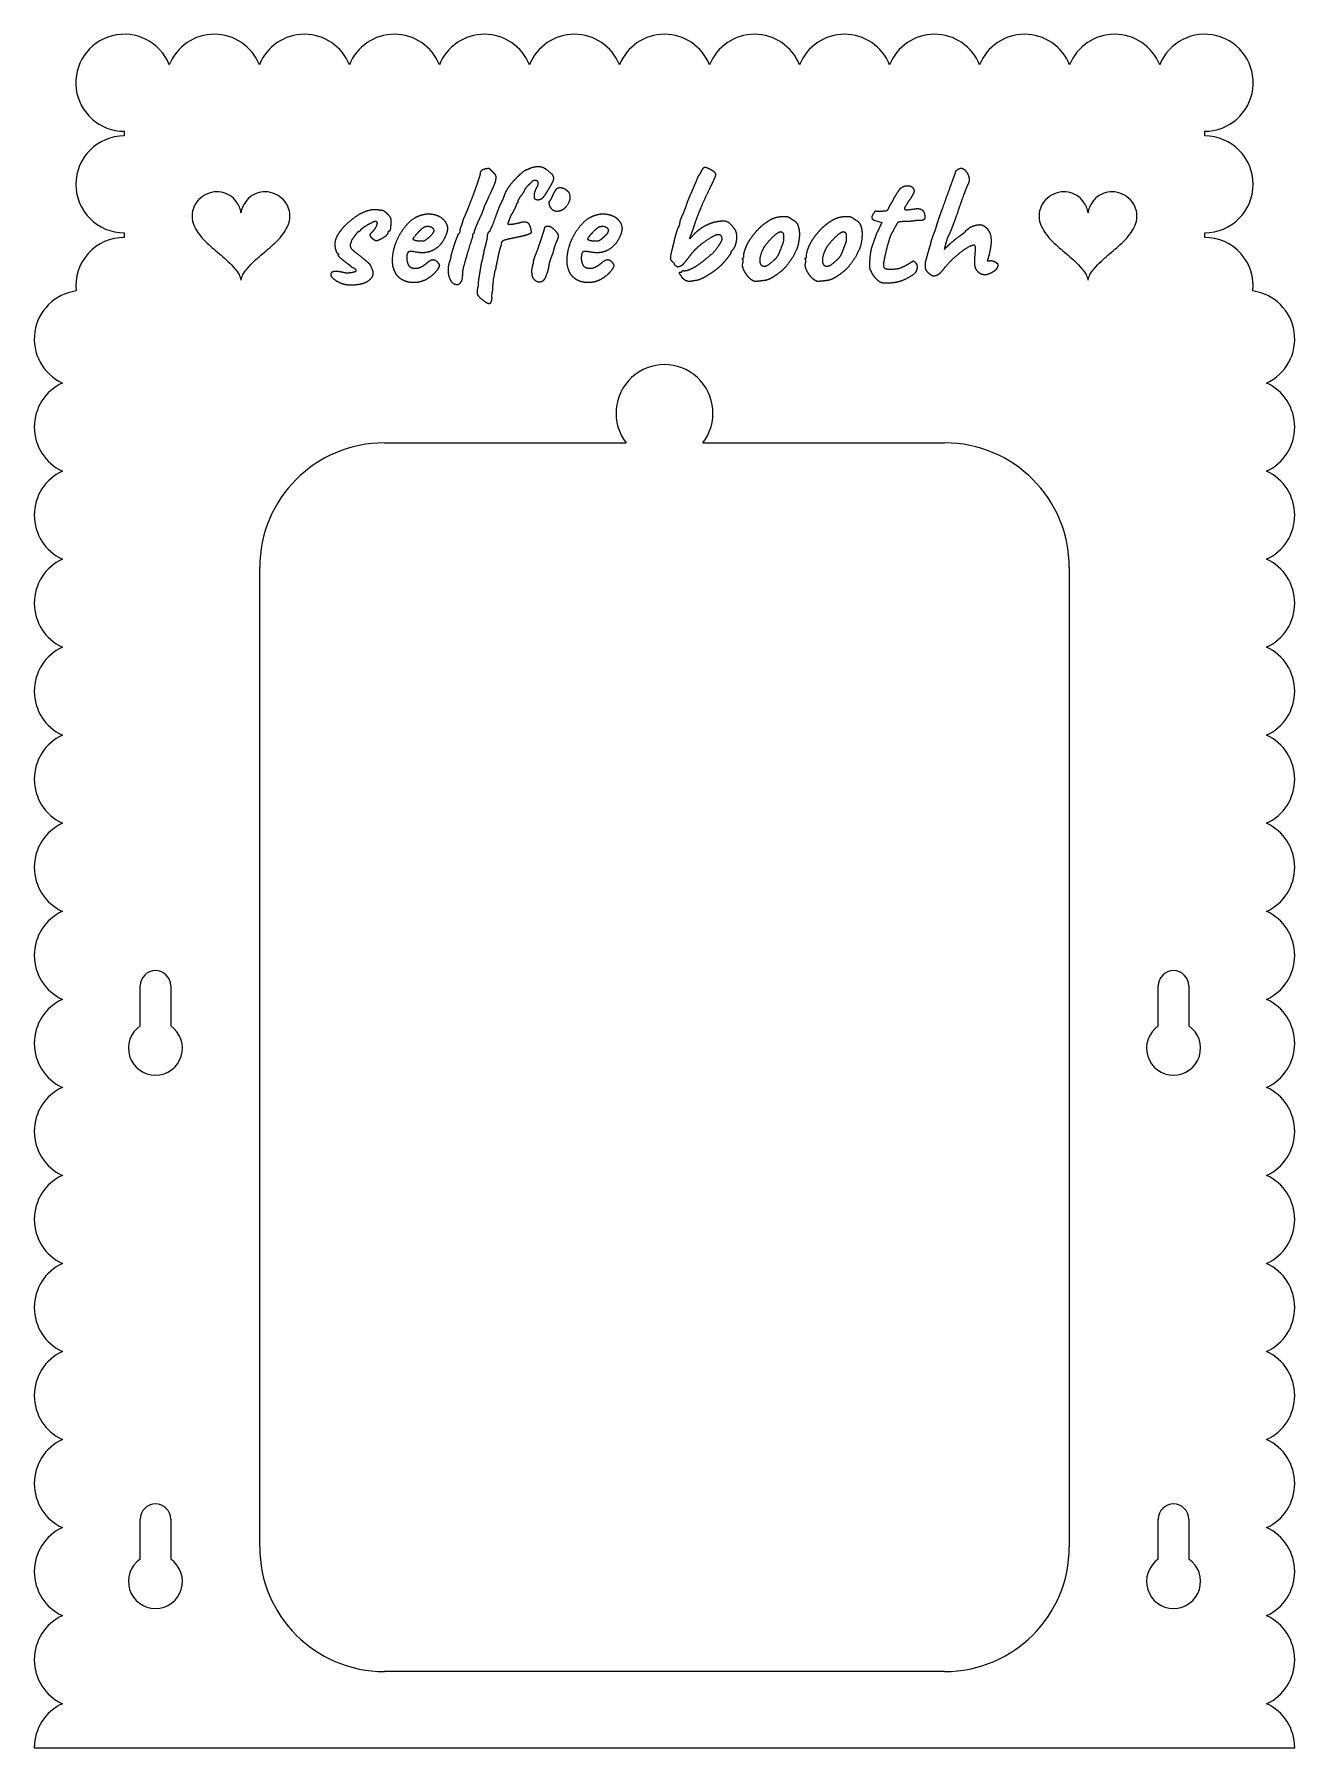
# Model space of a CAD drawing. Header units: millimetres. Extents: x -91 to 91, y 2 to 249.
import ezdxf

# ---------------------------------------------------------------- set-up
doc = ezdxf.new("R2010")
doc.units = ezdxf.units.MM
doc.layers.add('CUT', color=7, linetype='Continuous')
doc.layers.add('ENGRAVE', color=7, linetype='Continuous')

msp = doc.modelspace()

# ---------------------------------------------------------------- linework, layer by layer
at = {"layer": 'CUT'}
for p, q in [((-78, 235.4), (-78, 234.73)), ((78, 234.73), (78, 235.4)), ((-78, 220.73), (-78, 220.07)), ((78, 220.07), (78, 220.73)), ((-40.45, 190.4), (-5.52, 190.4)), ((5.52, 190.4), (40.45, 190.4)), ((-58.45, 31), (-58.45, 172.4)), ((58.45, 172.4), (58.45, 31)), ((-75.7, 106.22), (-75.7, 112)), ((-71.3, 112), (-71.3, 106.22)), ((71.3, 106.22), (71.3, 112)), ((75.7, 112), (75.7, 106.22)), ((-75.7, 29.22), (-75.7, 35)), ((-71.3, 35), (-71.3, 29.22)), ((71.3, 29.22), (71.3, 35)), ((75.7, 35), (75.7, 29.22)), ((40.45, 13), (-40.45, 13)), ((-91, 2), (91, 2))]:
    msp.add_line(p, q, dxfattribs=at)
for centre, radius, start, end in [((-78, 242.4), 7, 21.7868, 270), ((-65, 242.4), 7, 21.7868, 158.2132), ((-52, 242.4), 7, 21.7868, 158.2132), ((-39, 242.4), 7, 21.7868, 158.2132), ((-26, 242.4), 7, 21.7868, 158.2132), ((-13, 242.4), 7, 21.7868, 158.2132), ((0, 242.4), 7, 21.7868, 158.2132), ((13, 242.4), 7, 21.7868, 158.2132), ((26, 242.4), 7, 21.7868, 158.2132), ((39, 242.4), 7, 21.7868, 158.2132), ((52, 242.4), 7, 21.7868, 158.2132), ((65, 242.4), 7, 21.7868, 158.2132), ((78, 242.4), 7, -90, 158.2132), ((-78, 227.73), 7, 90, 270), ((78, 227.73), 7, -90, 90), ((-78, 213.07), 7, 90, 186.0109), ((78, 213.07), 7, -6.0109, 90), ((-84, 205.4), 7, 97.8951, 245.2353), ((84, 205.4), 7, -65.2353, 82.1049), ((0, 194.7), 7, -37.9, 217.9), ((-84, 192.69), 7, 114.7647, 245.2353), ((84, 192.69), 7, -65.2353, 65.2353), ((-40.45, 172.4), 18, 90, 180), ((40.45, 172.4), 18, 0, 90), ((-84, 179.97), 7, 114.7647, 245.2353), ((84, 179.97), 7, -65.2353, 65.2353), ((-84, 167.26), 7, 114.7647, 245.2353), ((84, 167.26), 7, -65.2353, 65.2353), ((-84, 154.55), 7, 114.7647, 245.2353), ((84, 154.55), 7, -65.2353, 65.2353), ((-84, 141.84), 7, 114.7647, 245.2353), ((84, 141.84), 7, -65.2353, 65.2353), ((-84, 129.12), 7, 114.7647, 245.2353), ((84, 129.12), 7, -65.2353, 65.2353), ((-84, 116.41), 7, 114.7647, 245.2353), ((84, 116.41), 7, -65.2353, 65.2353), ((-73.5, 112), 2.2, -360, -180), ((73.5, 112), 2.2, -360, -180), ((-84, 103.7), 7, 114.7647, 245.2353), ((84, 103.7), 7, -65.2353, 65.2353), ((-73.5, 103), 3.9, 124.34, 415.66), ((73.5, 103), 3.9, 124.34, 415.66), ((-84, 90.99), 7, 114.7647, 245.2353), ((84, 90.99), 7, -65.2353, 65.2353), ((-84, 78.28), 7, 114.7647, 245.2353), ((84, 78.28), 7, -65.2353, 65.2353), ((-84, 65.56), 7, 114.7647, 245.2353), ((84, 65.56), 7, -65.2353, 65.2353), ((-84, 52.85), 7, 114.7647, 245.2353), ((84, 52.85), 7, -65.2353, 65.2353), ((-84, 40.14), 7, 114.7647, 245.2353), ((84, 40.14), 7, -65.2353, 65.2353), ((-73.5, 35), 2.2, -360, -180), ((73.5, 35), 2.2, -360, -180), ((-84, 27.43), 7, 114.7647, 245.2353), ((84, 27.43), 7, -65.2353, 65.2353), ((-40.45, 31), 18, 180, 270), ((40.45, 31), 18, 270, 360), ((-73.5, 26), 3.9, 124.34, 415.66), ((73.5, 26), 3.9, 124.34, 415.66), ((-84, 14.71), 7, 114.7647, 245.2353), ((84, 14.71), 7, -65.2353, 65.2353), ((-84, 2), 7, 114.7647, 180), ((84, 2), 7, 0, 65.2353)]:
    msp.add_arc(centre, radius, start, end, dxfattribs=at)
for points in [[(-61.15, 223.61), (-61.14, 223.8), (-61.09, 224), (-61.03, 224.19), (-60.93, 224.48), (-60.79, 224.76), (-60.62, 225.03), (-60.4, 225.36), (-60.13, 225.66), (-59.82, 225.91), (-59.47, 226.18), (-59.08, 226.39), (-58.66, 226.52), (-58.21, 226.65), (-57.73, 226.69), (-57.27, 226.63), (-56.29, 226.52), (-55.38, 225.98), (-54.79, 225.2), (-54.49, 224.81), (-54.28, 224.36), (-54.17, 223.89), (-54.06, 223.41), (-54.07, 222.91), (-54.17, 222.43), (-54.35, 221.63), (-54.78, 220.91), (-55.29, 220.29), (-55.88, 219.57), (-56.57, 218.95), (-57.27, 218.35), (-57.94, 217.77), (-58.63, 217.21), (-59.28, 216.6), (-59.63, 216.27), (-59.96, 215.92), (-60.27, 215.55), (-60.49, 215.28), (-60.7, 214.99), (-60.87, 214.69), (-60.93, 214.58), (-60.98, 214.47), (-61.03, 214.35), (-61.06, 214.27), (-61.09, 214.18), (-61.11, 214.11), (-61.13, 214.06), (-61.14, 214.02), (-61.15, 213.95), (-61.15, 213.93), (-61.15, 213.9), (-61.15, 213.9), (-61.15, 213.9), (-61.15, 213.93), (-61.16, 213.95), (-61.16, 214.02), (-61.17, 214.06), (-61.19, 214.11), (-61.21, 214.18), (-61.24, 214.27), (-61.27, 214.35), (-61.32, 214.47), (-61.37, 214.58), (-61.43, 214.69), (-61.6, 214.99), (-61.81, 215.28), (-62.03, 215.55), (-62.34, 215.92), (-62.68, 216.27), (-63.03, 216.6), (-63.67, 217.21), (-64.36, 217.77), (-65.03, 218.35), (-65.73, 218.95), (-66.42, 219.57), (-67.01, 220.29), (-67.52, 220.91), (-67.96, 221.63), (-68.13, 222.43), (-68.23, 222.91), (-68.24, 223.41), (-68.13, 223.89), (-68.02, 224.36), (-67.81, 224.81), (-67.51, 225.2), (-66.92, 225.98), (-66.01, 226.52), (-65.03, 226.63), (-64.57, 226.69), (-64.09, 226.65), (-63.65, 226.52), (-63.22, 226.39), (-62.83, 226.18), (-62.48, 225.91), (-62.17, 225.66), (-61.9, 225.36), (-61.68, 225.03), (-61.59, 224.88), (-61.51, 224.73), (-61.43, 224.58), (-61.37, 224.46), (-61.32, 224.33), (-61.27, 224.19), (-61.24, 224.07), (-61.21, 223.95), (-61.19, 223.87), (-61.17, 223.82), (-61.16, 223.79), (-61.16, 223.67), (-61.15, 223.63), (-61.15, 223.58), (-61.15, 223.61)], [(61.15, 223.61), (61.16, 223.8), (61.21, 224), (61.27, 224.19), (61.37, 224.48), (61.51, 224.76), (61.68, 225.03), (61.9, 225.36), (62.17, 225.66), (62.48, 225.91), (62.83, 226.18), (63.22, 226.39), (63.65, 226.52), (64.09, 226.65), (64.57, 226.69), (65.03, 226.63), (66.01, 226.52), (66.92, 225.98), (67.51, 225.2), (67.81, 224.81), (68.02, 224.36), (68.13, 223.89), (68.24, 223.41), (68.23, 222.91), (68.13, 222.43), (67.96, 221.63), (67.52, 220.91), (67.01, 220.29), (66.42, 219.57), (65.73, 218.95), (65.03, 218.35), (64.36, 217.77), (63.67, 217.21), (63.03, 216.6), (62.68, 216.27), (62.34, 215.92), (62.03, 215.55), (61.81, 215.28), (61.6, 214.99), (61.43, 214.69), (61.37, 214.58), (61.32, 214.47), (61.27, 214.35), (61.24, 214.27), (61.21, 214.18), (61.19, 214.11), (61.17, 214.06), (61.16, 214.02), (61.16, 213.95), (61.15, 213.93), (61.15, 213.9), (61.15, 213.9), (61.15, 213.9), (61.15, 213.93), (61.15, 213.95), (61.14, 214.02), (61.13, 214.06), (61.11, 214.11), (61.09, 214.18), (61.06, 214.27), (61.03, 214.35), (60.98, 214.47), (60.93, 214.58), (60.87, 214.69), (60.7, 214.99), (60.49, 215.28), (60.27, 215.55), (59.96, 215.92), (59.63, 216.27), (59.28, 216.6), (58.63, 217.21), (57.94, 217.77), (57.27, 218.35), (56.57, 218.95), (55.88, 219.57), (55.29, 220.29), (54.78, 220.91), (54.35, 221.63), (54.17, 222.43), (54.07, 222.91), (54.06, 223.41), (54.17, 223.89), (54.28, 224.36), (54.49, 224.81), (54.79, 225.2), (55.38, 225.98), (56.29, 226.52), (57.27, 226.63), (57.73, 226.69), (58.21, 226.65), (58.66, 226.52), (59.08, 226.39), (59.47, 226.18), (59.82, 225.91), (60.13, 225.66), (60.4, 225.36), (60.62, 225.03), (60.71, 224.88), (60.79, 224.73), (60.87, 224.58), (60.93, 224.46), (60.98, 224.33), (61.03, 224.19), (61.06, 224.07), (61.09, 223.95), (61.11, 223.87), (61.13, 223.82), (61.14, 223.79), (61.15, 223.67), (61.15, 223.63), (61.15, 223.58), (61.15, 223.61)]]:
    msp.add_open_spline(points, degree=3, knots=[0, 0, 0, 0, 0.593382, 0.593382, 0.593382, 1.53312, 1.53312, 1.53312, 2.726894, 2.726894, 2.726894, 4.047113, 4.047113, 4.047113, 5.443472, 5.443472, 5.443472, 8.382369, 8.382369, 8.382369, 9.840576, 9.840576, 9.840576, 11.305866, 11.305866, 11.305866, 13.743917, 13.743917, 13.743917, 16.514876, 16.514876, 16.514876, 19.178995, 19.178995, 19.178995, 20.621607, 20.621607, 20.621607, 21.67574, 21.67574, 21.67574, 22.044512, 22.044512, 22.044512, 22.30676, 22.30676, 22.30676, 22.463411, 22.463411, 22.463411, 22.515499, 22.515499, 22.515499, 22.567587, 22.567587, 22.567587, 22.724238, 22.724238, 22.724238, 22.986486, 22.986486, 22.986486, 23.355258, 23.355258, 23.355258, 24.409391, 24.409391, 24.409391, 25.852004, 25.852004, 25.852004, 28.516122, 28.516122, 28.516122, 31.287081, 31.287081, 31.287081, 33.725132, 33.725132, 33.725132, 35.190422, 35.190422, 35.190422, 36.648629, 36.648629, 36.648629, 39.587526, 39.587526, 39.587526, 40.983885, 40.983885, 40.983885, 42.304104, 42.304104, 42.304104, 43.497878, 43.497878, 43.497878, 44.00975, 44.00975, 44.00975, 44.437616, 44.437616, 44.437616, 44.760908, 44.760908, 44.760908, 44.962479, 44.962479, 44.962479, 45.030998, 45.030998, 45.030998, 45.030998], dxfattribs=at)
at = {"layer": 'ENGRAVE'}
for p, q in [((-22.16, 223.29), (-22.14, 223.34)), ((4.31, 220.59), (3.66, 219.86)), ((3.66, 219.86), (3.79, 220.41)), ((30.36, 222.49), (31.36, 222.21)), ((31.36, 222.21), (30.69, 220.76)), ((-47.09, 217.69), (-47.09, 217.56)), ((46.64, 216.66), (46.86, 217.51)), ((46.84, 216.66), (46.64, 216.66)), ((-24.94, 211.44), (-24.86, 212.16))]:
    msp.add_line(p, q, dxfattribs=at)
for points in [[(-20.24, 229.69), (-19.69, 229.96), (-19.21, 230.14)], [(-19.21, 230.14), (-18.74, 230.31), (-18.21, 230.31)], [(-18.21, 230.31), (-17.74, 230.31), (-17.38, 230.1)], [(-17.38, 230.1), (-17.01, 229.89), (-16.29, 229.24)], [(5.37, 229.7), (5.59, 230.14), (5.76, 230.21)], [(5.76, 230.21), (5.89, 230.24), (6.2, 230.11)], [(6.2, 230.11), (6.51, 229.99), (6.84, 229.79)], [(-27.24, 227.21), (-26.94, 228.06), (-26.75, 228.65)], [(-26.75, 228.65), (-26.56, 229.24), (-26.56, 229.36)], [(-26.56, 229.36), (-26.56, 229.56), (-26.41, 229.74)], [(-26.41, 229.74), (-26.26, 229.91), (-26.06, 229.91)], [(-26.06, 229.91), (-25.99, 229.99), (-25.71, 230.02)], [(-25.71, 230.02), (-25.44, 230.06), (-25.34, 230.06)], [(-25.34, 230.06), (-25.34, 230.06), (-25.24, 229.96)], [(-25.24, 229.96), (-25.14, 229.86), (-24.94, 229.66)], [(-24.94, 229.66), (-24.74, 229.49), (-24.55, 229.26)], [(-24.45, 228.11), (-24.54, 227.81), (-24.76, 227.3)], [(-24.55, 229.26), (-24.36, 229.04), (-24.36, 228.74)], [(-24.36, 228.74), (-24.36, 228.41), (-24.45, 228.11)], [(-22.59, 227.14), (-22.41, 227.49), (-21.98, 228)], [(-21.98, 228), (-21.54, 228.51), (-21.04, 228.99)], [(-21.04, 228.99), (-20.54, 229.46), (-20.24, 229.69)], [(-19.31, 227.94), (-19.64, 227.64), (-19.93, 227.32)], [(-18.89, 228.29), (-18.99, 228.24), (-19.31, 227.94)], [(-18.25, 228.04), (-18.34, 228.34), (-18.89, 228.29)], [(-18.36, 227.41), (-18.16, 227.74), (-18.25, 228.04)], [(-16.16, 228.11), (-16.34, 227.71), (-16.69, 227.12)], [(-16.29, 229.24), (-16.04, 228.91), (-16.04, 228.61)], [(-16.04, 228.61), (-16.04, 228.31), (-16.16, 228.11)], [(3.91, 226.57), (4.16, 227.14), (4.42, 227.75)], [(4.42, 227.75), (4.69, 228.36), (4.86, 228.84)], [(4.86, 228.84), (5.16, 229.26), (5.37, 229.7)], [(6.84, 227.8), (6.54, 227.16), (5.99, 226.01)], [(6.84, 229.79), (7.16, 229.59), (7.29, 229.39)], [(7.26, 228.72), (7.14, 228.44), (6.84, 227.8)], [(7.37, 229.14), (7.39, 229.01), (7.26, 228.72)], [(7.29, 229.39), (7.36, 229.26), (7.37, 229.14)], [(40.64, 225.64), (41.19, 227.14), (41.46, 227.89)], [(41.46, 227.89), (41.74, 228.64), (41.86, 228.96)], [(41.86, 228.96), (41.99, 229.29), (42.04, 229.49)], [(42.04, 229.49), (42.04, 229.69), (42.32, 229.87)], [(42.32, 229.87), (42.61, 230.06), (42.84, 230.06)], [(42.84, 230.06), (43.19, 230.04), (43.51, 229.65)], [(43.79, 227.69), (43.39, 226.79), (43, 225.67)], [(43.51, 229.65), (43.84, 229.26), (43.96, 228.72)], [(43.96, 228.72), (44.09, 228.19), (43.79, 227.69)], [(-28.5, 223.9), (-28.21, 224.61), (-27.88, 225.49)], [(-27.88, 225.49), (-27.54, 226.36), (-27.24, 227.21)], [(-25.46, 225.79), (-25.66, 225.29), (-25.89, 224.85)], [(-24.76, 227.3), (-24.99, 226.79), (-25.46, 225.79)], [(-23.99, 224.09), (-23.66, 224.94), (-23.31, 225.56)], [(-23.31, 225.56), (-23.16, 225.99), (-22.98, 226.44)], [(-22.98, 226.44), (-22.79, 226.89), (-22.59, 227.14)], [(-21.19, 225.21), (-21.19, 224.96), (-21.34, 224.96)], [(-20.76, 226.04), (-21.19, 225.44), (-21.19, 225.21)], [(-20.35, 226.62), (-20.49, 226.36), (-20.76, 226.04)], [(-20.21, 226.89), (-20.21, 226.89), (-20.35, 226.62)], [(-19.93, 227.32), (-20.21, 227.01), (-20.21, 226.89)], [(-18.79, 225.94), (-18.79, 226.11), (-18.78, 226.26)], [(-18.46, 225.49), (-18.79, 225.56), (-18.79, 225.94)], [(-18.78, 226.26), (-18.76, 226.41), (-18.76, 226.41)], [(-18.76, 226.41), (-18.61, 227.04), (-18.36, 227.41)], [(-17.84, 225.59), (-18.14, 225.41), (-18.46, 225.49)], [(-17.36, 226.07), (-17.69, 225.61), (-17.84, 225.59)], [(-16.69, 227.12), (-17.04, 226.54), (-17.36, 226.07)], [(-16.6, 224.74), (-16.71, 225.19), (-16.61, 225.26)], [(-16.61, 225.26), (-16.36, 225.54), (-16.18, 225.99)], [(-16.18, 225.99), (-15.99, 226.44), (-15.76, 226.81)], [(-15.76, 226.81), (-15.71, 226.89), (-15.63, 227.02)], [(-15.63, 227.02), (-15.54, 227.16), (-15.44, 227.19)], [(-15.44, 227.19), (-15.14, 227.39), (-14.6, 227.16)], [(-14.6, 227.16), (-14.06, 226.94), (-13.81, 226.54)], [(-13.81, 226.54), (-13.36, 225.54), (-14.21, 224.51)], [(3.31, 225.11), (3.31, 225.19), (3.49, 225.6)], [(3.49, 225.6), (3.66, 226.01), (3.91, 226.57)], [(5.99, 226.01), (5.29, 224.51), (4.9, 223.51)], [(32.61, 224.76), (32.71, 224.91), (32.89, 225.21)], [(32.89, 225.21), (33.06, 225.54), (33.17, 225.76)], [(33.17, 225.76), (33.29, 225.99), (33.54, 226.39)], [(33.54, 226.39), (33.66, 226.56), (33.81, 226.81)], [(33.81, 226.81), (33.96, 227.06), (34.19, 227.24)], [(34.19, 227.24), (34.41, 227.44), (34.92, 227.52)], [(35.37, 225.47), (35.11, 225.14), (34.89, 224.71)], [(34.92, 227.52), (35.44, 227.61), (35.81, 227.29)], [(35.84, 226.24), (35.64, 225.81), (35.37, 225.47)], [(35.81, 227.29), (36.01, 227.04), (36.04, 226.81)], [(36.04, 226.81), (36.06, 226.59), (35.84, 226.24)], [(39.96, 223.74), (40.24, 224.49), (40.64, 225.64)], [(43, 225.67), (42.61, 224.56), (42.24, 223.46)], [(-46.11, 221.81), (-45.41, 222.49), (-44.54, 223.11)], [(-44.54, 223.11), (-43.66, 223.74), (-42.51, 224.04)], [(-42.51, 224.04), (-42.16, 224.11), (-41.71, 224.11)], [(-41.71, 224.11), (-41.26, 224.11), (-41.06, 223.99)], [(-41.06, 223.99), (-40.86, 224.11), (-40.56, 223.92)], [(-40.56, 223.92), (-40.26, 223.74), (-39.96, 223.41)], [(-39.96, 223.41), (-39.66, 223.09), (-39.51, 222.76)], [(-39.51, 222.76), (-39.51, 222.46), (-39.53, 222.02)], [(-37.11, 222.01), (-36.29, 222.91), (-35.31, 223.24)], [(-35.31, 223.24), (-34.96, 223.36), (-34.6, 223.42)], [(-34.6, 223.42), (-34.24, 223.49), (-33.64, 223.44)], [(-33.64, 223.44), (-33.06, 223.36), (-32.61, 223.15)], [(-32.61, 223.15), (-32.16, 222.94), (-31.96, 222.69)], [(-31.96, 222.69), (-31.56, 222.29), (-31.44, 221.91)], [(-29.09, 222.46), (-29.09, 222.56), (-29.03, 222.66)], [(-29.03, 222.66), (-28.96, 222.76), (-28.96, 222.86)], [(-28.96, 222.86), (-28.79, 223.19), (-28.5, 223.9)], [(-26.66, 222.92), (-26.84, 222.54), (-27.03, 222.1)], [(-26.39, 223.51), (-26.49, 223.31), (-26.66, 222.92)], [(-26.2, 224.01), (-26.29, 223.81), (-26.39, 223.51)], [(-26.11, 224.31), (-26.11, 224.21), (-26.2, 224.01)], [(-25.89, 224.85), (-26.11, 224.41), (-26.11, 224.31)], [(-24.81, 221.81), (-24.31, 223.24), (-23.99, 224.09)], [(-22.28, 223), (-22.39, 222.71), (-22.51, 222.41)], [(-22.16, 223.29), (-22.16, 223.29), (-22.28, 223)], [(-21.71, 224.11), (-21.94, 223.54), (-22.14, 223.34)], [(-21.43, 224.71), (-21.51, 224.46), (-21.71, 224.11)], [(-21.34, 224.96), (-21.34, 224.96), (-21.43, 224.71)], [(-16.09, 223.99), (-16.49, 224.29), (-16.6, 224.74)], [(-15.16, 223.87), (-15.74, 223.74), (-16.09, 223.99)], [(-14.21, 224.51), (-14.59, 224.01), (-15.16, 223.87)], [(-11.91, 222.01), (-11.09, 222.91), (-10.11, 223.24)], [(-10.11, 223.24), (-9.76, 223.36), (-9.4, 223.42)], [(-9.4, 223.42), (-9.04, 223.49), (-8.44, 223.44)], [(-8.44, 223.44), (-7.86, 223.36), (-7.41, 223.15)], [(-7.41, 223.15), (-6.96, 222.94), (-6.76, 222.69)], [(-6.76, 222.69), (-6.36, 222.29), (-6.24, 221.91)], [(2.24, 222.29), (2.29, 222.59), (2.4, 222.81)], [(2.4, 222.81), (2.51, 223.04), (2.51, 223.14)], [(2.51, 223.14), (2.61, 223.21), (2.81, 223.74)], [(2.81, 223.74), (3.01, 224.26), (3.31, 225.11)], [(4.9, 223.51), (4.51, 222.51), (4.27, 221.79)], [(15.15, 222.54), (15.69, 222.86), (16.24, 222.99)], [(16.24, 222.99), (16.79, 223.11), (17.37, 223.11)], [(17.37, 223.11), (17.96, 223.11), (18.34, 222.71)], [(18.34, 222.71), (18.91, 222.46), (19.15, 222.04)], [(24.2, 222.54), (24.74, 222.86), (25.29, 222.99)], [(25.29, 222.99), (25.84, 223.11), (26.42, 223.11)], [(26.42, 223.11), (27.01, 223.11), (27.39, 222.71)], [(27.39, 222.71), (27.96, 222.46), (28.2, 222.04)], [(29.96, 222.94), (29.96, 223.14), (30.19, 223.51)], [(30.07, 222.69), (29.96, 222.84), (29.96, 222.94)], [(30.36, 222.49), (30.19, 222.54), (30.07, 222.69)], [(30.19, 223.51), (30.41, 223.89), (30.51, 223.89)], [(30.51, 223.89), (30.64, 223.86), (30.97, 223.86)], [(30.97, 223.86), (31.31, 223.86), (31.64, 223.89)], [(31.64, 223.89), (31.96, 223.91), (32.04, 223.94)], [(32.04, 223.94), (32.14, 223.99), (32.24, 224.07)], [(32.24, 224.07), (32.34, 224.16), (32.39, 224.34)], [(32.39, 224.34), (32.51, 224.61), (32.61, 224.76)], [(34.89, 224.71), (34.49, 224.16), (34.74, 224.09)], [(34.74, 224.09), (34.99, 224.01), (36.14, 224.19)], [(36.14, 224.19), (36.86, 224.31), (37.19, 224.04)], [(37.19, 224.04), (37.51, 223.76), (37.56, 223.34)], [(37.56, 223.34), (37.64, 222.74), (37.44, 222.61)], [(39.5, 222.41), (39.69, 222.99), (39.96, 223.74)], [(42.24, 223.46), (41.86, 222.36), (41.49, 221.44)], [(-47.56, 219.06), (-47.56, 219.81), (-47.1, 220.54)], [(-47.1, 220.54), (-46.64, 221.26), (-46.11, 221.81)], [(-44.81, 220.19), (-45.06, 219.84), (-45.21, 219.64)], [(-44.36, 220.77), (-44.56, 220.54), (-44.81, 220.19)], [(-44.16, 220.89), (-44.16, 221.01), (-44.36, 220.77)], [(-44.03, 220.94), (-44.06, 220.89), (-44.16, 220.89)], [(-43.89, 221.16), (-43.99, 220.99), (-44.03, 220.94)], [(-43.19, 221.67), (-43.64, 221.39), (-43.89, 221.16)], [(-42.33, 222.16), (-42.74, 221.96), (-43.19, 221.67)], [(-42.49, 220.44), (-42.49, 220.54), (-42.41, 220.62)], [(-42.43, 220.22), (-42.49, 220.34), (-42.49, 220.44)], [(-42.36, 220.11), (-42.36, 220.11), (-42.43, 220.22)], [(-42.41, 220.62), (-42.34, 220.71), (-42.34, 220.71)], [(-42.34, 220.71), (-41.84, 221.19), (-41.65, 221.57)], [(-41.79, 222.36), (-41.91, 222.36), (-42.33, 222.16)], [(-41.46, 222.14), (-41.46, 222.36), (-41.79, 222.36)], [(-41.65, 221.57), (-41.46, 221.96), (-41.46, 222.14)], [(-40.31, 220.21), (-40.79, 219.89), (-41.21, 219.69)], [(-39.94, 220.79), (-39.94, 220.54), (-40.31, 220.21)], [(-39.88, 220.92), (-39.94, 220.91), (-39.94, 220.79)], [(-39.81, 220.94), (-39.81, 220.94), (-39.88, 220.92)], [(-39.59, 221.26), (-39.64, 220.94), (-39.81, 220.94)], [(-39.53, 222.02), (-39.54, 221.59), (-39.59, 221.26)], [(-38.5, 219.94), (-37.94, 221.11), (-37.11, 222.01)], [(-35.91, 220.42), (-36.24, 220.04), (-36.34, 219.84)], [(-35.2, 221.16), (-35.59, 220.81), (-35.91, 220.42)], [(-34.56, 221.59), (-34.81, 221.51), (-35.2, 221.16)], [(-33.63, 221.51), (-33.99, 221.71), (-34.56, 221.59)], [(-34.15, 219.96), (-33.81, 220.24), (-33.54, 220.55)], [(-33.26, 221.04), (-33.26, 221.31), (-33.63, 221.51)], [(-33.54, 220.55), (-33.26, 220.86), (-33.26, 221.04)], [(-31.34, 221.19), (-31.46, 220.39), (-32.05, 219.46)], [(-31.44, 221.91), (-31.31, 221.54), (-31.34, 221.19)], [(-29.95, 220.07), (-29.79, 220.49), (-29.74, 220.59)], [(-29.74, 220.59), (-29.64, 220.59), (-29.56, 220.76)], [(-29.56, 220.76), (-29.49, 220.94), (-29.49, 221.11)], [(-29.49, 221.11), (-29.49, 221.31), (-29.4, 221.56)], [(-29.4, 221.56), (-29.31, 221.81), (-29.21, 221.91)], [(-29.21, 221.91), (-29.21, 222.04), (-29.15, 222.2)], [(-29.15, 222.2), (-29.09, 222.36), (-29.09, 222.46)], [(-27.71, 220.31), (-27.71, 220.06), (-28.11, 218.99)], [(-27.7, 220.45), (-27.71, 220.31), (-27.71, 220.31)], [(-27.59, 220.59), (-27.69, 220.59), (-27.7, 220.45)], [(-27.48, 220.79), (-27.49, 220.69), (-27.59, 220.59)], [(-27.46, 220.99), (-27.46, 220.89), (-27.48, 220.79)], [(-27.34, 221.35), (-27.46, 221.04), (-27.46, 220.99)], [(-27.03, 222.1), (-27.21, 221.66), (-27.34, 221.35)], [(-25.68, 219.5), (-25.54, 220.11), (-25.54, 220.34)], [(-25.54, 220.34), (-25.54, 220.79), (-25.19, 220.99)], [(-25.19, 220.99), (-25.16, 221.11), (-25.04, 221.37)], [(-25.04, 221.37), (-24.91, 221.64), (-24.81, 221.81)], [(-22.51, 222.41), (-22.64, 222.11), (-22.64, 222.06)], [(-22.64, 222.06), (-22.64, 221.91), (-22.01, 221.99)], [(-22.01, 221.99), (-21.39, 222.06), (-20.79, 222.24)], [(-19.85, 220.44), (-20.39, 220.26), (-20.91, 220.16)], [(-20.79, 222.24), (-20.44, 222.34), (-20.29, 222.34)], [(-20.29, 222.34), (-20.14, 222.34), (-19.81, 222.24)], [(-19.29, 220.71), (-19.31, 220.61), (-19.85, 220.44)], [(-19.81, 222.24), (-19.61, 222.11), (-19.49, 221.8)], [(-19.49, 221.8), (-19.36, 221.49), (-19.3, 221.17)], [(-19.3, 221.17), (-19.24, 220.86), (-19.29, 220.71)], [(-17.86, 219.62), (-17.64, 220.29), (-17.49, 220.77)], [(-17.49, 220.77), (-17.34, 221.26), (-17.31, 221.36)], [(-17.31, 221.36), (-17.31, 221.66), (-16.91, 221.69)], [(-16.91, 221.69), (-16.61, 221.79), (-16.19, 221.44)], [(-16.19, 221.44), (-15.76, 221.09), (-15.51, 220.69)], [(-15.51, 220.69), (-15.31, 220.49), (-15.36, 220.16)], [(-13.3, 219.94), (-12.74, 221.11), (-11.91, 222.01)], [(-10.71, 220.42), (-11.04, 220.04), (-11.14, 219.84)], [(-10, 221.16), (-10.39, 220.81), (-10.71, 220.42)], [(-9.36, 221.59), (-9.61, 221.51), (-10, 221.16)], [(-8.43, 221.51), (-8.79, 221.71), (-9.36, 221.59)], [(-8.95, 219.96), (-8.61, 220.24), (-8.34, 220.55)], [(-8.06, 221.04), (-8.06, 221.31), (-8.43, 221.51)], [(-8.34, 220.55), (-8.06, 220.86), (-8.06, 221.04)], [(-6.14, 221.19), (-6.26, 220.39), (-6.85, 219.46)], [(-6.24, 221.91), (-6.11, 221.54), (-6.14, 221.19)], [(1.46, 219.75), (1.64, 220.46), (1.8, 220.97)], [(1.8, 220.97), (1.96, 221.49), (2.04, 221.54)], [(2.04, 221.54), (2.04, 221.54), (2.14, 221.76)], [(2.14, 221.76), (2.24, 221.99), (2.24, 222.29)], [(4.27, 221.79), (4.04, 221.06), (3.79, 220.41)], [(4.31, 220.59), (4.56, 220.84), (4.84, 221.06)], [(4.84, 221.06), (5.11, 221.29), (5.44, 221.51)], [(5.44, 221.51), (5.64, 221.66), (5.97, 221.82)], [(5.97, 221.82), (6.31, 221.99), (6.64, 222.11)], [(7.74, 220.46), (7.36, 220.46), (6.59, 219.96)], [(6.64, 222.11), (6.96, 222.24), (7.11, 222.26)], [(7.11, 222.26), (7.19, 222.29), (7.62, 222.37)], [(7.62, 222.37), (8.06, 222.46), (8.49, 222.46)], [(8.21, 220.26), (8.11, 220.46), (7.74, 220.46)], [(8.32, 219.82), (8.34, 220.04), (8.21, 220.26)], [(8.49, 222.46), (9.04, 222.46), (9.45, 222.07)], [(9.45, 222.07), (9.86, 221.69), (10.19, 221.14)], [(10.19, 221.14), (10.46, 220.61), (10.39, 219.8)], [(12.21, 219.54), (12.36, 219.79), (12.66, 220.2)], [(12.66, 220.2), (12.96, 220.61), (13.32, 221.02)], [(13.32, 221.02), (13.69, 221.44), (13.99, 221.69)], [(13.99, 221.69), (14.61, 222.21), (15.15, 222.54)], [(16.04, 220.49), (15.29, 219.86), (14.65, 219.05)], [(16.61, 220.82), (16.39, 220.74), (16.04, 220.49)], [(17.06, 220.74), (16.84, 220.91), (16.61, 220.82)], [(17.24, 220.35), (17.21, 220.69), (17.06, 220.74)], [(17.22, 219.66), (17.26, 220.01), (17.24, 220.35)], [(19.15, 222.04), (19.39, 221.61), (19.46, 220.94)], [(19.46, 220.94), (19.54, 220.19), (19.31, 219.1)], [(21.26, 219.54), (21.41, 219.79), (21.71, 220.2)], [(21.71, 220.2), (22.01, 220.61), (22.37, 221.02)], [(22.37, 221.02), (22.74, 221.44), (23.04, 221.69)], [(23.04, 221.69), (23.66, 222.21), (24.2, 222.54)], [(25.09, 220.49), (24.34, 219.86), (23.7, 219.05)], [(25.66, 220.82), (25.44, 220.74), (25.09, 220.49)], [(26.11, 220.74), (25.89, 220.91), (25.66, 220.82)], [(26.29, 220.35), (26.26, 220.69), (26.11, 220.74)], [(26.27, 219.66), (26.31, 220.01), (26.29, 220.35)], [(28.2, 222.04), (28.44, 221.61), (28.51, 220.94)], [(28.51, 220.94), (28.59, 220.19), (28.36, 219.1)], [(30.26, 219.52), (30.51, 220.21), (30.69, 220.76)], [(32.64, 220.36), (32.29, 219.31), (32.05, 218.35)], [(33.14, 221.29), (32.94, 220.86), (32.64, 220.36)], [(33.44, 221.81), (33.34, 221.71), (33.14, 221.29)], [(33.62, 222.12), (33.54, 222.01), (33.44, 221.81)], [(33.91, 222.29), (33.71, 222.24), (33.62, 222.12)], [(34.21, 222.34), (34.11, 222.34), (33.91, 222.29)], [(34.64, 222.36), (34.31, 222.34), (34.21, 222.34)], [(35.26, 222.37), (34.84, 222.36), (34.64, 222.36)], [(36.29, 222.49), (35.69, 222.39), (35.26, 222.37)], [(37.44, 222.61), (37.24, 222.49), (36.29, 222.49)], [(38.62, 219.82), (38.76, 220.24), (38.91, 220.62)], [(38.91, 220.62), (39.06, 221.01), (39.14, 221.21)], [(39.14, 221.21), (39.31, 221.84), (39.5, 222.41)], [(41.09, 220.51), (40.99, 220.31), (40.9, 220.14)], [(41.32, 221.01), (41.19, 220.71), (41.09, 220.51)], [(41.49, 221.44), (41.46, 221.31), (41.32, 221.01)], [(42.04, 219.84), (42.34, 220.09), (42.64, 220.29)], [(42.64, 220.29), (42.91, 220.49), (43.15, 220.66)], [(43.15, 220.66), (43.39, 220.84), (43.39, 220.84)], [(43.39, 220.84), (43.44, 220.91), (43.5, 221.01)], [(43.5, 221.01), (43.56, 221.11), (43.64, 221.14)], [(43.64, 221.14), (43.69, 221.19), (43.81, 221.27)], [(43.81, 221.27), (43.94, 221.36), (44.06, 221.46)], [(44.06, 221.46), (44.76, 221.91), (45.59, 221.91)], [(45.59, 221.91), (45.89, 221.91), (46.21, 221.67)], [(46.21, 221.67), (46.54, 221.44), (46.81, 221.01)], [(46.81, 221.01), (47.24, 220.41), (47.14, 219.09)], [(-47.41, 218.17), (-47.56, 218.66), (-47.56, 219.06)], [(-47.09, 217.69), (-47.26, 217.69), (-47.41, 218.17)], [(-45.33, 219.22), (-45.41, 219.04), (-45.39, 218.84)], [(-45.39, 218.84), (-45.36, 218.59), (-45.14, 218.36)], [(-45.21, 219.64), (-45.24, 219.41), (-45.33, 219.22)], [(-45.14, 218.36), (-44.91, 218.14), (-44.49, 217.79)], [(-44.49, 217.79), (-43.61, 217.14), (-43.18, 216.76)], [(-42.14, 219.86), (-42.26, 219.96), (-42.36, 220.11)], [(-41.86, 219.66), (-42.01, 219.76), (-42.14, 219.86)], [(-41.21, 219.69), (-41.64, 219.49), (-41.86, 219.66)], [(-39.21, 217.61), (-39.06, 218.76), (-38.5, 219.94)], [(-37.05, 217.89), (-37.24, 217.64), (-37.21, 216.91)], [(-36.26, 218.01), (-36.86, 218.14), (-37.05, 217.89)], [(-36.34, 219.84), (-36.21, 219.66), (-35.63, 219.59)], [(-34.69, 217.86), (-35.26, 217.81), (-36.26, 218.01)], [(-35.63, 219.59), (-35.04, 219.51), (-34.66, 219.61)], [(-33.69, 218.09), (-34.11, 217.91), (-34.69, 217.86)], [(-34.66, 219.61), (-34.49, 219.69), (-34.15, 219.96)], [(-32.05, 219.46), (-32.64, 218.54), (-33.69, 218.09)], [(-30.81, 217.39), (-30.76, 217.64), (-30.61, 218.12)], [(-30.61, 218.12), (-30.46, 218.61), (-30.29, 219.14)], [(-30.29, 219.14), (-30.11, 219.66), (-29.95, 220.07)], [(-28.11, 218.99), (-28.51, 217.61), (-28.85, 216.46)], [(-26.16, 217.39), (-26.09, 217.71), (-26.01, 218.26)], [(-26.01, 218.26), (-25.81, 218.89), (-25.68, 219.5)], [(-23.88, 218.02), (-23.99, 217.56), (-24.1, 217.02)], [(-23.71, 218.64), (-23.76, 218.49), (-23.88, 218.02)], [(-23.59, 219.16), (-23.59, 218.84), (-23.71, 218.64)], [(-23.53, 219.37), (-23.59, 219.24), (-23.59, 219.16)], [(-23.36, 219.51), (-23.46, 219.51), (-23.53, 219.37)], [(-22.91, 219.72), (-23.34, 219.61), (-23.36, 219.51)], [(-21.93, 219.95), (-22.49, 219.84), (-22.91, 219.72)], [(-20.91, 220.16), (-21.36, 220.06), (-21.93, 219.95)], [(-18.71, 217.29), (-18.54, 217.69), (-18.31, 218.32)], [(-18.31, 218.32), (-18.09, 218.96), (-17.86, 219.62)], [(-16.11, 217.81), (-16.21, 217.61), (-16.35, 217.25)], [(-15.93, 218.57), (-16.06, 218.11), (-16.11, 217.81)], [(-15.69, 219.24), (-15.79, 219.04), (-15.93, 218.57)], [(-15.36, 220.16), (-15.41, 219.84), (-15.69, 219.24)], [(-14.01, 217.61), (-13.86, 218.76), (-13.3, 219.94)], [(-11.85, 217.89), (-12.04, 217.64), (-12.01, 216.91)], [(-11.06, 218.01), (-11.66, 218.14), (-11.85, 217.89)], [(-11.14, 219.84), (-11.01, 219.66), (-10.43, 219.59)], [(-9.49, 217.86), (-10.06, 217.81), (-11.06, 218.01)], [(-10.43, 219.59), (-9.84, 219.51), (-9.46, 219.61)], [(-8.49, 218.09), (-8.91, 217.91), (-9.49, 217.86)], [(-9.46, 219.61), (-9.29, 219.69), (-8.95, 219.96)], [(-6.85, 219.46), (-7.44, 218.54), (-8.49, 218.09)], [(0.89, 217.11), (0.89, 217.49), (1.14, 218.39)], [(1.14, 218.39), (1.29, 219.04), (1.46, 219.75)], [(4.86, 218.71), (4.21, 218.14), (3.66, 217.41)], [(6.59, 219.96), (5.51, 219.29), (4.86, 218.71)], [(5.49, 216.57), (6.31, 217.21), (7.14, 217.96)], [(7.14, 217.96), (7.79, 218.81), (8.05, 219.21)], [(8.05, 219.21), (8.31, 219.61), (8.32, 219.82)], [(9.59, 217.89), (9.56, 217.71), (9.14, 217.17)], [(9.71, 218.15), (9.59, 217.99), (9.59, 217.89)], [(9.96, 218.41), (9.84, 218.31), (9.71, 218.15)], [(10.39, 219.8), (10.31, 218.99), (9.96, 218.41)], [(11.46, 217.41), (11.41, 217.61), (11.62, 218.27)], [(11.62, 218.27), (11.84, 218.94), (12.21, 219.54)], [(14.65, 219.05), (14.01, 218.24), (13.76, 217.06)], [(15.79, 216.76), (16.34, 217.24), (16.57, 217.81)], [(16.57, 217.81), (16.81, 218.39), (17.09, 219.16)], [(17.09, 219.16), (17.19, 219.31), (17.22, 219.66)], [(19.31, 219.1), (19.09, 218.01), (18.09, 216.59)], [(20.51, 217.41), (20.46, 217.61), (20.67, 218.27)], [(20.67, 218.27), (20.89, 218.94), (21.26, 219.54)], [(23.7, 219.05), (23.06, 218.24), (22.81, 217.06)], [(24.84, 216.76), (25.39, 217.24), (25.62, 217.81)], [(25.62, 217.81), (25.86, 218.39), (26.14, 219.16)], [(26.14, 219.16), (26.24, 219.31), (26.27, 219.66)], [(28.36, 219.1), (28.14, 218.01), (27.14, 216.59)], [(29.71, 217.29), (29.79, 218.01), (29.89, 218.44)], [(29.89, 218.44), (30.01, 218.84), (30.26, 219.52)], [(32.05, 218.35), (31.81, 217.39), (31.64, 216.44)], [(38.01, 217.66), (38.19, 218.34), (38.44, 219.11)], [(38.44, 219.11), (38.49, 219.41), (38.62, 219.82)], [(40.49, 218.74), (40.44, 218.54), (40.41, 218.34)], [(40.41, 218.34), (40.54, 218.49), (40.76, 218.7)], [(40.56, 219.06), (40.54, 218.94), (40.49, 218.74)], [(40.71, 219.54), (40.64, 219.26), (40.56, 219.06)], [(40.81, 219.96), (40.79, 219.81), (40.71, 219.54)], [(40.76, 218.7), (40.99, 218.91), (41.34, 219.24)], [(40.9, 220.14), (40.81, 219.96), (40.81, 219.96)], [(41.34, 219.24), (41.74, 219.59), (42.04, 219.84)], [(43.5, 218.44), (42.71, 217.94), (41.86, 217.17)], [(44.66, 218.94), (44.29, 218.94), (43.5, 218.44)], [(44.91, 218.45), (44.94, 218.94), (44.66, 218.94)], [(44.79, 216.86), (44.89, 217.96), (44.91, 218.45)], [(47.02, 218.34), (46.91, 217.79), (46.86, 217.51)], [(47.14, 219.09), (47.14, 218.89), (47.02, 218.34)], [(-46.74, 217.04), (-47.19, 217.39), (-47.09, 217.56)], [(-45.74, 216.24), (-46.29, 216.69), (-46.74, 217.04)], [(-45.35, 215.96), (-45.51, 216.09), (-45.74, 216.24)], [(-45.14, 215.71), (-45.19, 215.84), (-45.35, 215.96)], [(-44.69, 215.51), (-44.89, 215.71), (-45.14, 215.71)], [(-44.51, 215.32), (-44.56, 215.41), (-44.69, 215.51)], [(-44.59, 215.19), (-44.46, 215.24), (-44.51, 215.32)], [(-43.18, 216.76), (-42.74, 216.39), (-42.56, 216.16)], [(-42.56, 216.16), (-42.39, 215.94), (-42.34, 215.71)], [(-42.34, 215.71), (-41.91, 214.94), (-42.24, 214.37)], [(-39.14, 215.67), (-39.36, 216.39), (-39.21, 217.61)], [(-38.66, 214.64), (-38.91, 214.96), (-39.14, 215.67)], [(-37.21, 216.91), (-37.16, 216.46), (-37, 216.12)], [(-37, 216.12), (-36.84, 215.79), (-36.39, 215.66)], [(-36.39, 215.66), (-35.81, 215.56), (-35.56, 215.65)], [(-35.56, 215.65), (-35.31, 215.74), (-34.94, 215.91)], [(-34.94, 215.91), (-34.66, 216.09), (-34.36, 216.34)], [(-34.36, 216.34), (-34.06, 216.59), (-33.86, 216.71)], [(-33.86, 216.71), (-33.66, 216.86), (-33.36, 216.86)], [(-33.36, 216.86), (-33.09, 216.84), (-32.84, 216.56)], [(-32.51, 216.04), (-32.51, 215.71), (-33.05, 215.09)], [(-32.84, 216.56), (-32.59, 216.29), (-32.51, 216.04)], [(-31.14, 214.66), (-31.29, 215.41), (-31.09, 216.34)], [(-31.09, 216.34), (-30.96, 216.64), (-30.89, 216.92)], [(-30.89, 216.92), (-30.81, 217.21), (-30.81, 217.39)], [(-28.85, 216.46), (-29.19, 215.31), (-29.19, 214.61)], [(-26.75, 214.34), (-26.66, 214.89), (-26.56, 215.5)], [(-26.56, 215.5), (-26.46, 216.11), (-26.39, 216.44)], [(-26.39, 216.44), (-26.39, 216.46), (-26.35, 216.61)], [(-26.35, 216.61), (-26.31, 216.76), (-26.29, 216.84)], [(-26.29, 216.84), (-26.24, 217.06), (-26.16, 217.39)], [(-24.39, 215.41), (-24.54, 215.24), (-24.56, 214.97)], [(-24.3, 216.02), (-24.39, 215.56), (-24.39, 215.41)], [(-24.1, 217.02), (-24.21, 216.49), (-24.3, 216.02)], [(-19.14, 215.35), (-19.11, 215.74), (-19.01, 215.94)], [(-19.08, 214.56), (-19.16, 214.96), (-19.14, 215.35)], [(-19.01, 215.94), (-19.01, 216.14), (-18.95, 216.25)], [(-18.95, 216.25), (-18.89, 216.36), (-18.91, 216.46)], [(-18.91, 216.46), (-18.94, 216.56), (-18.86, 216.81)], [(-18.86, 216.81), (-18.79, 217.06), (-18.71, 217.29)], [(-16.81, 215.41), (-16.89, 215.06), (-17.01, 214.86)], [(-16.69, 216.1), (-16.74, 215.76), (-16.81, 215.41)], [(-16.59, 216.56), (-16.64, 216.44), (-16.69, 216.1)], [(-16.35, 217.25), (-16.49, 216.89), (-16.59, 216.56)], [(-13.94, 215.67), (-14.16, 216.39), (-14.01, 217.61)], [(-13.46, 214.64), (-13.71, 214.96), (-13.94, 215.67)], [(-12.01, 216.91), (-11.96, 216.46), (-11.8, 216.12)], [(-11.8, 216.12), (-11.64, 215.79), (-11.19, 215.66)], [(-11.19, 215.66), (-10.61, 215.56), (-10.36, 215.65)], [(-10.36, 215.65), (-10.11, 215.74), (-9.74, 215.91)], [(-9.74, 215.91), (-9.46, 216.09), (-9.16, 216.34)], [(-9.16, 216.34), (-8.86, 216.59), (-8.66, 216.71)], [(-8.66, 216.71), (-8.46, 216.86), (-8.16, 216.86)], [(-8.16, 216.86), (-7.89, 216.84), (-7.64, 216.56)], [(-7.31, 216.04), (-7.31, 215.71), (-7.85, 215.09)], [(-7.64, 216.56), (-7.39, 216.29), (-7.31, 216.04)], [(1.04, 216.65), (0.89, 216.79), (0.89, 217.11)], [(1.41, 216.34), (1.19, 216.51), (1.04, 216.65)], [(1.62, 215.97), (1.46, 216.11), (1.41, 216.34)], [(1.89, 215.79), (1.79, 215.84), (1.62, 215.97)], [(2.37, 215.94), (2.09, 215.79), (1.89, 215.79)], [(2.66, 216.19), (2.66, 216.09), (2.37, 215.94)], [(2.54, 215.16), (2.54, 215.24), (2.62, 215.26)], [(2.62, 215.26), (2.71, 215.29), (2.81, 215.26)], [(3.01, 216.6), (2.66, 216.19), (2.66, 216.19)], [(2.81, 215.26), (3.29, 215.24), (3.97, 215.59)], [(3.66, 217.41), (3.36, 217.01), (3.01, 216.6)], [(3.97, 215.59), (4.66, 215.94), (5.49, 216.57)], [(8.29, 216.16), (7.84, 215.69), (7.19, 215.22)], [(9.14, 217.17), (8.71, 216.64), (8.29, 216.16)], [(11.34, 216.84), (11.21, 216.96), (11.26, 217)], [(11.26, 217), (11.31, 217.04), (11.36, 217.14)], [(11.5, 215.26), (11.21, 215.84), (11.29, 216.26)], [(11.29, 216.26), (11.36, 216.46), (11.35, 216.65)], [(11.35, 216.65), (11.34, 216.84), (11.34, 216.84)], [(11.36, 217.14), (11.51, 217.14), (11.46, 217.41)], [(12.26, 214.19), (11.79, 214.69), (11.5, 215.26)], [(13.76, 217.06), (13.66, 216.14), (14.19, 215.94)], [(14.19, 215.94), (14.71, 215.74), (15.79, 216.76)], [(18.09, 216.59), (17.46, 215.69), (16.86, 215.19)], [(20.39, 216.84), (20.26, 216.96), (20.31, 217)], [(20.31, 217), (20.36, 217.04), (20.41, 217.14)], [(20.55, 215.26), (20.26, 215.84), (20.34, 216.26)], [(20.34, 216.26), (20.41, 216.46), (20.4, 216.65)], [(20.4, 216.65), (20.39, 216.84), (20.39, 216.84)], [(20.41, 217.14), (20.56, 217.14), (20.51, 217.41)], [(21.31, 214.19), (20.84, 214.69), (20.55, 215.26)], [(22.81, 217.06), (22.71, 216.14), (23.24, 215.94)], [(23.24, 215.94), (23.76, 215.74), (24.84, 216.76)], [(27.14, 216.59), (26.51, 215.69), (25.91, 215.19)], [(29.65, 215.97), (29.64, 216.56), (29.71, 217.29)], [(29.76, 215.31), (29.66, 215.39), (29.65, 215.97)], [(29.82, 215.24), (29.76, 215.31), (29.76, 215.31)], [(31.64, 216.44), (31.56, 215.96), (31.67, 215.75)], [(31.67, 215.75), (31.79, 215.54), (32.31, 215.49)], [(32.31, 215.49), (32.59, 215.46), (33.11, 215.5)], [(33.11, 215.5), (33.64, 215.54), (33.99, 215.64)], [(33.99, 215.64), (34.26, 215.76), (34.56, 215.9)], [(34.56, 215.9), (34.86, 216.04), (35.11, 216.19)], [(35.11, 216.19), (35.34, 216.31), (35.56, 216.45)], [(36.36, 215.25), (36.24, 214.84), (35.44, 214.39)], [(35.56, 216.45), (35.79, 216.59), (35.79, 216.59)], [(35.79, 216.59), (35.91, 216.79), (36.15, 216.52)], [(36.15, 216.52), (36.39, 216.26), (36.49, 215.96)], [(36.49, 215.96), (36.49, 215.66), (36.36, 215.25)], [(37.69, 215.67), (37.64, 216.01), (37.71, 216.59)], [(38.11, 214.91), (37.74, 215.34), (37.69, 215.67)], [(37.71, 216.59), (37.84, 216.99), (38.01, 217.66)], [(40.39, 215.61), (40.09, 215.24), (39.74, 214.87)], [(41.86, 217.17), (41.01, 216.41), (40.39, 215.61)], [(44.92, 215.64), (44.76, 216.09), (44.79, 216.86)], [(45.56, 214.86), (45.09, 215.19), (44.92, 215.64)], [(46.84, 216.66), (47.11, 216.76), (47.37, 216.69)], [(47.37, 216.69), (47.64, 216.61), (47.64, 216.61)], [(48.04, 215.71), (47.84, 215.34), (47.59, 215.19)], [(47.64, 216.61), (47.76, 216.54), (47.87, 216.44)], [(47.87, 216.44), (47.99, 216.34), (48.09, 216.29)], [(48.09, 216.29), (48.24, 216.09), (48.04, 215.71)], [(-47.83, 214.12), (-48.21, 214.51), (-48.14, 214.81)], [(-48.14, 214.81), (-48.09, 214.96), (-47.96, 215.09)], [(-47.96, 215.09), (-47.84, 215.21), (-47.4, 215.2)], [(-46.59, 213.39), (-47.44, 213.74), (-47.83, 214.12)], [(-47.4, 215.2), (-46.96, 215.19), (-46.04, 214.96)], [(-45.43, 213.17), (-46.11, 213.19), (-46.59, 213.39)], [(-46.04, 214.96), (-45.61, 214.96), (-45.23, 215.01)], [(-44.11, 213.27), (-44.74, 213.16), (-45.43, 213.17)], [(-45.23, 215.01), (-44.84, 215.06), (-44.59, 215.19)], [(-43.24, 213.51), (-43.49, 213.39), (-44.11, 213.27)], [(-42.24, 214.37), (-42.56, 213.81), (-43.24, 213.51)], [(-37.49, 213.77), (-38.21, 214.06), (-38.66, 214.64)], [(-35.93, 213.55), (-36.76, 213.49), (-37.49, 213.77)], [(-34.34, 214.04), (-35.09, 213.61), (-35.93, 213.55)], [(-33.05, 215.09), (-33.59, 214.46), (-34.34, 214.04)], [(-30.61, 213.52), (-30.99, 213.91), (-31.14, 214.66)], [(-29.76, 213.26), (-30.24, 213.14), (-30.61, 213.52)], [(-29.38, 213.69), (-29.56, 213.36), (-29.76, 213.26)], [(-29.19, 214.61), (-29.19, 214.01), (-29.38, 213.69)], [(-26.96, 212.76), (-26.86, 213.04), (-26.85, 213.29)], [(-26.85, 213.29), (-26.84, 213.54), (-26.84, 213.64)], [(-26.84, 213.64), (-26.84, 213.79), (-26.75, 214.34)], [(-24.83, 212.97), (-24.86, 212.56), (-24.86, 212.16)], [(-24.76, 213.64), (-24.79, 213.39), (-24.83, 212.97)], [(-24.74, 213.79), (-24.74, 213.71), (-24.76, 213.64)], [(-24.71, 214.15), (-24.74, 213.99), (-24.74, 213.89)], [(-24.74, 213.89), (-24.74, 213.86), (-24.74, 213.79)], [(-24.59, 214.51), (-24.69, 214.31), (-24.71, 214.15)], [(-24.56, 214.97), (-24.59, 214.71), (-24.59, 214.51)], [(-18.79, 213.96), (-18.99, 214.16), (-19.08, 214.56)], [(-17.8, 213.66), (-18.36, 213.49), (-18.79, 213.96)], [(-17.01, 214.86), (-17.24, 213.84), (-17.8, 213.66)], [(-12.29, 213.77), (-13.01, 214.06), (-13.46, 214.64)], [(-10.73, 213.55), (-11.56, 213.49), (-12.29, 213.77)], [(-9.14, 214.04), (-9.89, 213.61), (-10.73, 213.55)], [(-7.85, 215.09), (-8.39, 214.46), (-9.14, 214.04)], [(2.2, 214.84), (2.16, 214.96), (2.19, 215.06)], [(2.19, 215.06), (2.31, 215.06), (2.41, 215.07)], [(2.44, 214.49), (2.24, 214.71), (2.2, 214.84)], [(2.41, 215.07), (2.51, 215.09), (2.54, 215.16)], [(2.87, 213.95), (2.59, 214.16), (2.44, 214.49)], [(3.66, 213.69), (3.16, 213.74), (2.87, 213.95)], [(4.24, 213.8), (3.86, 213.74), (3.66, 213.69)], [(4.81, 213.89), (4.61, 213.86), (4.24, 213.8)], [(5.9, 214.4), (5.26, 214.04), (4.81, 213.89)], [(7.19, 215.22), (6.54, 214.76), (5.9, 214.4)], [(12.72, 213.84), (12.54, 213.96), (12.26, 214.19)], [(13.24, 213.71), (12.91, 213.71), (12.72, 213.84)], [(14.41, 213.84), (13.81, 213.76), (13.24, 213.71)], [(15.54, 214.26), (15.01, 213.91), (14.41, 213.84)], [(16.86, 215.19), (16.26, 214.69), (15.54, 214.26)], [(21.77, 213.84), (21.59, 213.96), (21.31, 214.19)], [(22.29, 213.71), (21.96, 213.71), (21.77, 213.84)], [(23.46, 213.84), (22.86, 213.76), (22.29, 213.71)], [(24.59, 214.26), (24.06, 213.91), (23.46, 213.84)], [(25.91, 215.19), (25.31, 214.69), (24.59, 214.26)], [(29.89, 215.11), (29.89, 215.16), (29.82, 215.24)], [(30.22, 214.5), (29.96, 214.86), (29.89, 215.11)], [(30.81, 213.85), (30.49, 214.14), (30.22, 214.5)], [(31.41, 213.51), (31.14, 213.56), (30.81, 213.85)], [(33.19, 213.54), (32.06, 213.39), (31.41, 213.51)], [(35.44, 214.39), (34.31, 213.69), (33.19, 213.54)], [(38.5, 214.62), (38.29, 214.79), (38.11, 214.91)], [(38.89, 214.49), (38.71, 214.46), (38.5, 214.62)], [(39.74, 214.87), (39.39, 214.51), (38.89, 214.49)], [(46.52, 214.69), (46.06, 214.59), (45.56, 214.86)], [(47.59, 215.19), (46.99, 214.79), (46.52, 214.69)], [(-26.99, 211.91), (-27.04, 212.14), (-26.96, 212.76)], [(-26.76, 211.49), (-26.94, 211.69), (-26.99, 211.91)], [(-25.89, 210.75), (-26.41, 211.09), (-26.76, 211.49)], [(-25.21, 210.51), (-25.36, 210.41), (-25.89, 210.75)], [(-25.03, 210.87), (-25.09, 210.64), (-25.21, 210.51)], [(-24.94, 211.44), (-24.96, 211.11), (-25.03, 210.87)]]:
    msp.add_open_spline(points, degree=2, dxfattribs=at)

doc.saveas('drawing.dxf')
